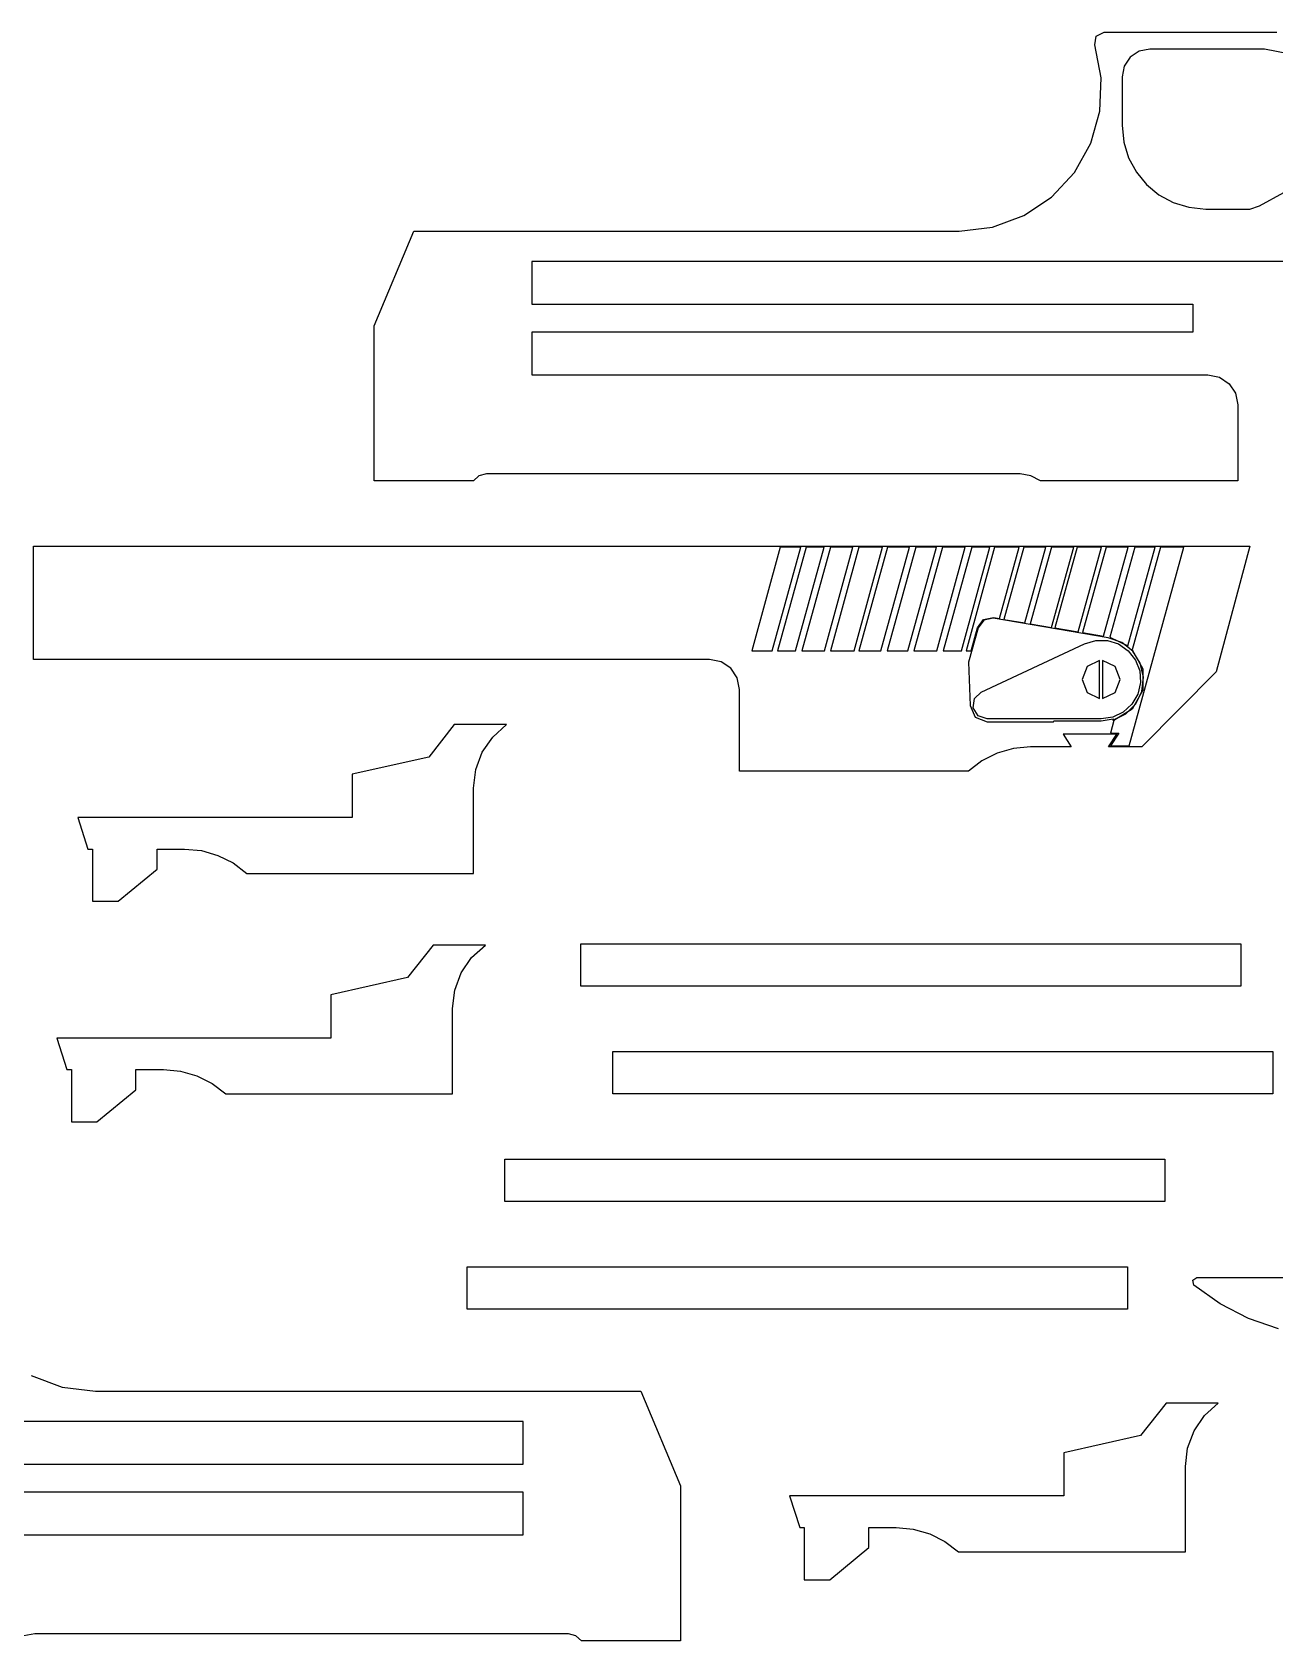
# Model space of a CAD drawing. Extents: x -211 to 2, y -103 to 318.
# Drawn here: x -168.5 to -107.6, y -103 to -24 of the extents above; entities that cross this region are included whole.
import ezdxf

# ---------------------------------------------------------------- set-up
doc = ezdxf.new("R2010")
doc.units = 0

msp = doc.modelspace()

# ---------------------------------------------------------------- linework, layer by layer
for p, q in [((-116.42, -24.6332), (-116.351285, -24.204045)), ((-116.351285, -24.204045), (-115.964, -24.0068)), ((-115.964, -24.0068), (-107.497, -24.0068)), ((-116.102465, -26.254749), (-116.42, -24.6332)), ((-114.685071, -25.234829), (-114.976959, -25.667753)), ((-114.252147, -24.942941), (-114.685071, -25.234829)), ((-113.722, -24.8359), (-114.252147, -24.942941)), ((-108.093, -24.8359), (-113.722, -24.8359)), ((-106.835762, -25.087121), (-108.093, -24.8359)), ((-114.976959, -25.667753), (-115.084, -26.1979)), ((-116.171002, -27.883655), (-116.102465, -26.254749)), ((-115.084, -26.1979), (-115.084, -28.5749)), ((-116.614797, -29.452438), (-116.171002, -27.883655)), ((-115.084, -28.5749), (-115.000512, -29.403253)), ((-117.42304, -30.893615), (-116.614797, -29.452438)), ((-115.000512, -29.403253), (-114.761043, -30.174794)), ((-114.761043, -30.174794), (-114.382117, -30.872998)), ((-118.546827, -32.104958), (-117.42304, -30.893615)), ((-114.382117, -30.872998), (-113.88026, -31.481336)), ((-113.88026, -31.481336), (-113.271995, -31.983282)), ((-119.903858, -33.008563), (-118.546827, -32.104958)), ((-113.271995, -31.983282), (-112.573847, -32.362309)), ((-112.573847, -32.362309), (-111.802341, -32.601891)), ((-108.34, -32.5212), (-107.156, -31.8813)), ((-121.433219, -33.57344), (-119.903858, -33.008563)), ((-111.802341, -32.601891), (-110.974, -32.6855)), ((-110.974, -32.6855), (-108.824, -32.6855)), ((-108.824, -32.6855), (-108.34, -32.5212)), ((-108.34, -32.5212), (-108.34, -32.5212)), ((-151.763, -38.4117), (-149.813, -33.7686)), ((-149.813, -33.7686), (-123.074, -33.7686)), ((-123.074, -33.7686), (-121.433219, -33.57344)), ((-87.5155, -35.2617), (-144.037, -35.2617)), ((-144.037, -35.2617), (-144.037, -37.3626)), ((-144.037, -37.3626), (-111.619, -37.3626)), ((-111.619, -37.3626), (-111.619, -38.7246)), ((-151.763, -46.0246), (-151.763, -38.4117)), ((-111.619, -38.7246), (-144.037, -38.7246)), ((-144.037, -38.7246), (-144.037, -40.8254)), ((-144.037, -40.8254), (-110.875, -40.8254)), ((-110.875, -40.8254), (-110.300064, -40.941533)), ((-110.300064, -40.941533), (-109.830579, -41.258121)), ((-109.830579, -41.258121), (-109.514055, -41.727649)), ((-109.514055, -41.727649), (-109.398, -42.3026)), ((-109.398, -42.3026), (-109.398, -46.0246)), ((-146.625082, -45.775099), (-146.9, -46.0246)), ((-146.265, -45.6847), (-146.625082, -45.775099)), ((-120.085, -45.6847), (-146.265, -45.6847)), ((-119.554049, -45.771922), (-120.085, -45.6847)), ((-119.079, -46.0246), (-119.554049, -45.771922)), ((-146.9, -46.0246), (-151.763, -46.0246)), ((-109.398, -46.0246), (-119.079, -46.0246)), ((-168.483, -54.7883), (-168.483, -49.2246)), ((-168.483, -49.2246), (-108.812, -49.2246)), ((-131.846, -49.278), (-133.246, -54.3656)), ((-132.245, -54.3656), (-130.844, -49.278)), ((-130.581, -49.278), (-131.982, -54.3656)), ((-130.844, -49.278), (-131.846, -49.278)), ((-131.1, -54.3656), (-129.699, -49.278)), ((-130.844, -49.278), (-130.844, -49.278)), ((-129.387, -49.278), (-130.787, -54.3656)), ((-129.699, -49.278), (-130.581, -49.278)), ((-129.684, -54.3656), (-128.283, -49.278)), ((-127.989, -49.278), (-129.39, -54.3656)), ((-128.283, -49.278), (-129.387, -49.278)), ((-128.231, -54.3656), (-126.831, -49.278)), ((-126.591, -49.278), (-127.991, -54.3656)), ((-126.831, -49.278), (-127.989, -49.278)), ((-126.916, -54.3656), (-125.515, -49.278)), ((-125.197, -49.278), (-126.598, -54.3656)), ((-125.515, -49.278), (-126.591, -49.278)), ((-125.588, -54.3656), (-124.187, -49.278)), ((-123.891, -49.278), (-125.292, -54.3656)), ((-124.187, -49.278), (-125.197, -49.278)), ((-124.174, -54.3656), (-122.773, -49.278)), ((-122.773, -49.278), (-123.891, -49.278)), ((-122.451, -49.278), (-123.852, -54.3656)), ((-122.963, -54.3656), (-121.562, -49.278)), ((-121.333, -49.278), (-122.734, -54.3656)), ((-121.562, -49.278), (-122.451, -49.278)), ((-120.129, -49.278), (-121.333, -49.278)), ((-121.095, -52.7853), (-120.129, -49.278)), ((-119.902, -49.278), (-120.878, -52.8219)), ((-118.829, -49.278), (-119.902, -49.278)), ((-119.853, -52.9955), (-118.829, -49.278)), ((-118.547, -49.278), (-119.583, -53.0412)), ((-117.455, -49.278), (-118.547, -49.278)), ((-118.54, -53.2178), (-117.455, -49.278)), ((-117.282, -49.278), (-118.374, -53.2459)), ((-116.092, -49.278), (-117.282, -49.278)), ((-117.238, -53.4383), (-116.092, -49.278)), ((-115.87, -49.278), (-117.025, -53.4742)), ((-115.987, -53.65), (-114.783, -49.278)), ((-114.783, -49.278), (-115.87, -49.278)), ((-114.463, -49.278), (-115.681, -53.7032)), ((-114.799, -54.1152), (-113.467, -49.278)), ((-114.736, -59.0261), (-112.052, -49.278)), ((-113.194, -49.278), (-114.58, -54.3146)), ((-113.467, -49.278), (-114.463, -49.278)), ((-112.052, -49.278), (-113.194, -49.278)), ((-108.812, -49.2246), (-110.462, -55.4053)), ((-122.179, -53.2339), (-121.883123, -52.833278)), ((-121.864228, -52.863227), (-122.145, -53.2434)), ((-121.883123, -52.833278), (-121.395, -52.7344)), ((-121.401, -52.7695), (-121.864228, -52.863227)), ((-115.764, -53.7239), (-121.401, -52.7695)), ((-121.395, -52.7344), (-121.095, -52.7853)), ((-121.095, -52.7853), (-121.095, -52.7853)), ((-120.878, -52.8219), (-119.853, -52.9955)), ((-122.145, -53.2434), (-122.61, -54.9317)), ((-122.491, -54.3656), (-122.179, -53.2339)), ((-119.853, -52.9955), (-119.853, -52.9955)), ((-119.583, -53.0412), (-118.54, -53.2178)), ((-118.54, -53.2178), (-118.54, -53.2178)), ((-118.374, -53.2459), (-117.238, -53.4383)), ((-117.238, -53.4383), (-117.238, -53.4383)), ((-117.025, -53.4742), (-115.987, -53.65)), ((-115.987, -53.65), (-115.987, -53.65)), ((-133.246, -54.3656), (-132.245, -54.3656)), ((-131.982, -54.3656), (-131.1, -54.3656)), ((-131.1, -54.3656), (-131.1, -54.3656)), ((-130.787, -54.3656), (-129.684, -54.3656)), ((-129.684, -54.3656), (-129.684, -54.3656)), ((-129.39, -54.3656), (-128.231, -54.3656)), ((-128.231, -54.3656), (-128.231, -54.3656)), ((-127.991, -54.3656), (-126.916, -54.3656)), ((-126.916, -54.3656), (-126.916, -54.3656)), ((-126.598, -54.3656), (-125.588, -54.3656)), ((-125.588, -54.3656), (-125.588, -54.3656)), ((-125.292, -54.3656), (-124.174, -54.3656)), ((-124.174, -54.3656), (-124.174, -54.3656)), ((-123.852, -54.3656), (-122.963, -54.3656)), ((-122.963, -54.3656), (-122.963, -54.3656)), ((-122.734, -54.3656), (-122.491, -54.3656)), ((-121.996, -56.3902), (-116.934, -54.0187)), ((-116.934, -54.0187), (-116.375672, -53.853593)), ((-116.375672, -53.853593), (-115.805643, -53.859914)), ((-115.805643, -53.859914), (-115.262036, -54.03157)), ((-115.098231, -53.957825), (-115.764, -53.7239)), ((-115.681, -53.7032), (-114.799, -54.1152)), ((-115.262036, -54.03157), (-114.782978, -54.362468)), ((-114.561688, -54.387242), (-115.098231, -53.957825)), ((-114.799, -54.1152), (-114.799, -54.1152)), ((-114.782978, -54.362468), (-114.423619, -54.820563)), ((-114.58, -54.3146), (-114.06344, -55.243073)), ((-114.194029, -54.967849), (-114.561688, -54.387242)), ((-135.321, -54.7883), (-168.483, -54.7883)), ((-134.746064, -54.904433), (-135.321, -54.7883)), ((-134.276579, -55.221021), (-134.746064, -54.904433)), ((-133.960055, -55.690549), (-134.276579, -55.221021)), ((-122.61, -54.9317), (-122.535, -57.0481)), ((-116.793484, -55.143541), (-117.040384, -55.7743)), ((-116.184, -54.848), (-116.793484, -55.143541)), ((-116.184, -56.7006), (-116.184, -54.848)), ((-116.039, -54.848), (-116.039, -56.7006)), ((-115.429516, -55.143541), (-116.039, -54.848)), ((-116.039, -54.848), (-116.039, -54.848)), ((-115.182616, -55.7743), (-115.429516, -55.143541)), ((-114.423619, -54.820563), (-114.219292, -55.352751)), ((-114.034915, -55.655346), (-114.194029, -54.967849)), ((-114.06344, -55.243073), (-114.063485, -56.305569)), ((-133.844, -56.2655), (-133.960055, -55.690549)), ((-117.040384, -55.7743), (-116.793484, -56.405059)), ((-115.429516, -56.405059), (-115.182616, -55.7743)), ((-114.178391, -55.921347), (-114.309313, -56.488665)), ((-114.219292, -55.352751), (-114.178391, -55.921347)), ((-114.114437, -56.35652), (-114.034915, -55.655346)), ((-110.462, -55.4053), (-114.113, -59.0794)), ((-133.844, -60.2722), (-133.844, -56.2655)), ((-122.379049, -57.169919), (-122.324568, -56.712735)), ((-122.324568, -56.712735), (-121.996, -56.3902)), ((-116.793484, -56.405059), (-116.184, -56.7006)), ((-116.184, -56.7006), (-116.184, -56.7006)), ((-116.039, -56.7006), (-115.429516, -56.405059)), ((-114.309313, -56.488665), (-114.602608, -56.991625)), ((-114.063485, -56.305569), (-114.580125, -57.233998)), ((-114.413351, -56.975332), (-114.114437, -56.35652)), ((-122.535, -57.0481), (-122.280676, -57.619311)), ((-122.135477, -57.560633), (-122.379049, -57.169919)), ((-122.280676, -57.619311), (-121.701, -57.8537)), ((-121.701, -57.713), (-122.135477, -57.560633)), ((-115.535385, -57.625492), (-116.111, -57.713)), ((-115.021943, -57.3778), (-115.535385, -57.625492)), ((-115.532, -57.7717), (-114.897318, -57.46324)), ((-114.580125, -57.233998), (-115.483, -57.7941)), ((-114.602608, -56.991625), (-115.021943, -57.3778)), ((-114.897318, -57.46324), (-114.413351, -56.975332)), ((-147.838, -57.9883), (-149.093, -59.5792)), ((-145.272, -57.9883), (-147.838, -57.9883)), ((-145.952715, -58.601126), (-145.272, -57.9883)), ((-116.111, -57.713), (-121.701, -57.713)), ((-121.701, -57.8537), (-118.453, -57.8537)), ((-118.453, -57.8537), (-118.438, -57.7972)), ((-118.453, -57.8537), (-118.453, -57.8537)), ((-118.438, -57.7972), (-116.111, -57.7972)), ((-116.111, -57.7972), (-115.514, -57.7072)), ((-116.111, -57.713), (-116.111, -57.713)), ((-115.483, -57.7941), (-115.65, -58.4024)), ((-115.65, -58.4024), (-115.25, -58.4024)), ((-115.25, -58.4024), (-115.648, -59.0261)), ((-115.514, -57.7072), (-115.532, -57.7717)), ((-146.461357, -59.347614), (-145.952715, -58.601126)), ((-120.407115, -59.158009), (-121.208361, -59.388304)), ((-119.57, -59.0794), (-120.407115, -59.158009)), ((-117.584, -59.0794), (-119.57, -59.0794)), ((-115.347, -58.4558), (-117.971, -58.4558)), ((-117.971, -58.4558), (-117.584, -59.0794)), ((-115.745, -59.0794), (-115.347, -58.4558)), ((-114.113, -59.0794), (-115.745, -59.0794)), ((-115.648, -59.0261), (-114.736, -59.0261)), ((-115.648, -59.0261), (-115.648, -59.0261)), ((-114.113, -59.0794), (-114.113, -59.0794)), ((-149.093, -59.5792), (-152.851, -60.4278)), ((-146.779821, -60.192921), (-146.461357, -59.347614)), ((-121.953426, -59.762347), (-122.622, -60.2722)), ((-121.208361, -59.388304), (-121.953426, -59.762347)), ((-152.851, -60.4278), (-152.851, -62.5465)), ((-146.89, -61.1022), (-146.779821, -60.192921)), ((-122.622, -60.2722), (-133.844, -60.2722)), ((-146.89, -65.2883), (-146.89, -61.1022)), ((-152.851, -62.5465), (-166.303, -62.5465)), ((-166.303, -62.5465), (-165.804, -64.0955)), ((-165.804, -64.0955), (-165.579, -64.0955)), ((-165.579, -64.0955), (-165.579, -66.6608)), ((-162.417, -65.083), (-162.417, -64.0955)), ((-162.417, -64.0955), (-161.068, -64.0955)), ((-161.068, -64.0955), (-160.230619, -64.17397)), ((-161.068, -64.0955), (-161.068, -64.0955)), ((-160.230619, -64.17397), (-159.429105, -64.404222)), ((-159.429105, -64.404222), (-158.683788, -64.778313)), ((-164.329, -66.6608), (-162.417, -65.083)), ((-158.683788, -64.778313), (-158.015, -65.2883)), ((-158.015, -65.2883), (-146.89, -65.2883)), ((-165.579, -66.6608), (-164.329, -66.6608)), ((-148.872, -68.8122), (-150.127, -70.4031)), ((-146.306, -68.8122), (-148.872, -68.8122)), ((-147.495357, -70.171514), (-146.986715, -69.425026)), ((-146.986715, -69.425026), (-146.306, -68.8122)), ((-141.634, -70.8322), (-141.634, -68.7522)), ((-141.634, -68.7522), (-109.261, -68.7522)), ((-109.261, -68.7522), (-109.261, -70.8322)), ((-109.261, -68.7522), (-109.261, -68.7522)), ((-147.813821, -71.016821), (-147.495357, -70.171514)), ((-150.127, -70.4031), (-153.885, -71.2517)), ((-147.924, -71.9261), (-147.813821, -71.016821)), ((-109.261, -70.8322), (-141.634, -70.8322)), ((-153.885, -71.2517), (-153.885, -73.3704)), ((-147.924, -76.1122), (-147.924, -71.9261)), ((-153.885, -73.3704), (-167.337, -73.3704)), ((-167.337, -73.3704), (-166.838, -74.9194)), ((-140.059, -76.1122), (-140.059, -74.0322)), ((-140.059, -74.0322), (-107.686, -74.0322)), ((-107.686, -74.0322), (-107.686, -76.1122)), ((-107.686, -74.0322), (-107.686, -74.0322)), ((-166.838, -74.9194), (-166.613, -74.9194)), ((-166.613, -74.9194), (-166.613, -77.4847)), ((-163.451, -75.9069), (-163.451, -74.9194)), ((-163.451, -74.9194), (-162.102, -74.9194)), ((-162.102, -74.9194), (-161.264619, -74.99787)), ((-162.102, -74.9194), (-162.102, -74.9194)), ((-161.264619, -74.99787), (-160.463105, -75.228122)), ((-160.463105, -75.228122), (-159.717788, -75.602213)), ((-159.717788, -75.602213), (-159.049, -76.1122)), ((-165.363, -77.4847), (-163.451, -75.9069)), ((-159.049, -76.1122), (-147.924, -76.1122)), ((-107.686, -76.1122), (-140.059, -76.1122)), ((-166.613, -77.4847), (-165.363, -77.4847)), ((-145.355, -81.3922), (-145.355, -79.3122)), ((-145.355, -79.3122), (-112.982, -79.3122)), ((-112.982, -79.3122), (-112.982, -81.3922)), ((-112.982, -79.3122), (-112.982, -79.3122)), ((-112.982, -81.3922), (-145.355, -81.3922)), ((-147.197, -86.6722), (-147.197, -84.5922)), ((-147.197, -84.5922), (-114.823, -84.5922)), ((-114.823, -84.5922), (-114.823, -86.6722)), ((-114.823, -84.5922), (-114.823, -84.5922)), ((-111.6192, -85.259679), (-111.42, -85.1202)), ((-111.556, -85.4945), (-111.6192, -85.259679)), ((-111.42, -85.1202), (-105.826, -85.1202)), ((-110.279013, -86.411577), (-111.556, -85.4945)), ((-114.823, -86.6722), (-147.197, -86.6722)), ((-108.888923, -87.127926), (-110.279013, -86.411577)), ((-107.409122, -87.633587), (-108.888923, -87.127926)), ((-168.597142, -89.935963), (-167.067781, -90.50084)), ((-168.597142, -89.935963), (-167.067781, -90.50084)), ((-167.067781, -90.50084), (-165.427, -90.696)), ((-167.067781, -90.50084), (-165.427, -90.696)), ((-165.427, -90.696), (-138.688, -90.696)), ((-165.427, -90.696), (-138.688, -90.696)), ((-138.688, -90.696), (-136.738, -95.3391)), ((-138.688, -90.696), (-136.738, -95.3391)), ((-112.928, -91.2853), (-114.184, -92.8762)), ((-110.362, -91.2853), (-112.928, -91.2853)), ((-111.042715, -91.898126), (-110.362, -91.2853)), ((-144.464, -92.1891), (-200.986, -92.1891)), ((-144.464, -92.1891), (-200.986, -92.1891)), ((-144.464, -94.29), (-144.464, -92.1891)), ((-144.464, -94.29), (-144.464, -92.1891)), ((-111.551357, -92.644614), (-111.042715, -91.898126)), ((-114.184, -92.8762), (-117.942, -93.7248)), ((-111.869821, -93.489921), (-111.551357, -92.644614)), ((-117.942, -93.7248), (-117.942, -95.8435)), ((-111.98, -94.3992), (-111.869821, -93.489921)), ((-176.883, -94.29), (-144.464, -94.29)), ((-176.883, -94.29), (-144.464, -94.29)), ((-111.98, -98.5853), (-111.98, -94.3992)), ((-136.738, -95.3391), (-136.738, -102.952)), ((-136.738, -95.3391), (-136.738, -102.952)), ((-144.464, -95.652), (-176.883, -95.652)), ((-144.464, -95.652), (-176.883, -95.652)), ((-144.464, -97.7528), (-144.464, -95.652)), ((-144.464, -97.7528), (-144.464, -95.652)), ((-117.942, -95.8435), (-131.394, -95.8435)), ((-131.394, -95.8435), (-130.894, -97.3925)), ((-177.626, -97.7528), (-144.464, -97.7528)), ((-177.626, -97.7528), (-144.464, -97.7528)), ((-130.894, -97.3925), (-130.67, -97.3925)), ((-130.67, -97.3925), (-130.67, -99.9578)), ((-127.508, -98.38), (-127.508, -97.3925)), ((-127.508, -97.3925), (-126.159, -97.3925)), ((-126.159, -97.3925), (-125.321619, -97.47097)), ((-126.159, -97.3925), (-126.159, -97.3925)), ((-125.321619, -97.47097), (-124.520105, -97.701222)), ((-124.520105, -97.701222), (-123.774788, -98.075313)), ((-129.419, -99.9578), (-127.508, -98.38)), ((-123.774788, -98.075313), (-123.106, -98.5853)), ((-123.106, -98.5853), (-111.98, -98.5853)), ((-130.67, -99.9578), (-129.419, -99.9578)), ((-168.416, -102.612), (-168.946961, -102.699269)), ((-168.416, -102.612), (-168.946961, -102.699269)), ((-142.236, -102.612), (-168.416, -102.612)), ((-142.236, -102.612), (-168.416, -102.612)), ((-141.875903, -102.702443), (-142.236, -102.612)), ((-141.875903, -102.702443), (-142.236, -102.612)), ((-141.601, -102.952), (-141.875903, -102.702443)), ((-141.601, -102.952), (-141.875903, -102.702443)), ((-136.738, -102.952), (-141.601, -102.952)), ((-136.738, -102.952), (-141.601, -102.952))]:
    msp.add_line(p, q)

doc.saveas('drawing.dxf')
